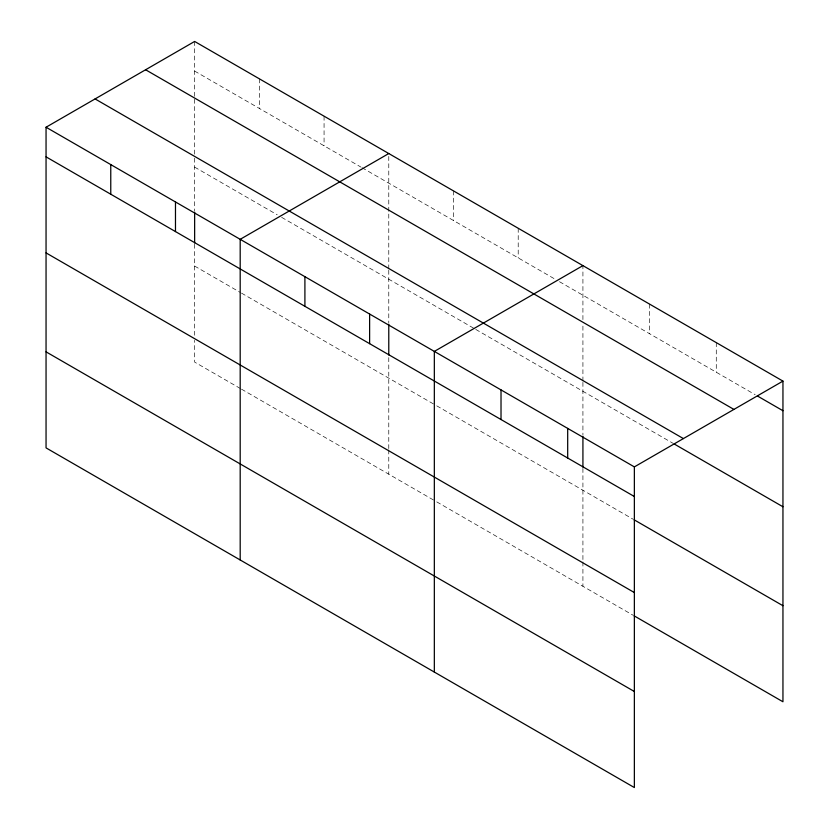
<?xml version="1.0" encoding="UTF-8"?>
<svg xmlns="http://www.w3.org/2000/svg" width="829" height="829" viewBox="0 0 829 829"><rect width="100%" height="100%" fill="white"/><g stroke="black" fill="none" stroke-linecap="round" stroke-linejoin="round"><path stroke-width="0.62" stroke-dasharray="4.14 3.11" d="M388.78 270.233L388.78 322.895M388.78 268.959L388.78 212.607M388.78 211.333L388.78 153.541M582.922 382.324L582.922 434.976M582.922 381.039L582.922 324.699M582.922 319.579L582.922 265.622M194.639 71.076L360.884 167.054M362.004 167.696L555.026 279.145M559.492 281.715L755.167 394.687M194.639 167.116L277.207 214.784M281.663 217.364L474.696 328.802M475.805 329.445L672.93 443.256M194.639 266.068L240.379 292.482M241.498 293.124L435.639 405.205M436.759 405.858L632.931 519.109M240.379 388.521L194.639 362.107L194.639 340.336M241.498 389.164L435.639 501.255M436.759 501.897L632.931 615.149M716.277 342.615L716.277 372.231M649.594 304.119L649.594 333.745M582.922 468.395L582.922 560.673M582.922 561.948L582.922 586.279M518.208 228.265L518.208 257.881M453.494 190.898L453.494 220.524M388.78 357.589L388.78 448.582M388.78 449.867L388.78 474.198M324.066 116.174L324.066 145.8M259.353 78.817L259.353 108.433M194.639 41.45L194.639 97.967M194.639 99.242L194.639 156.868M194.639 158.152L194.639 210.804M194.639 244.223L194.639 335.217"/><path stroke-width="1.24" d="M46.051 127.231L634.361 466.893L634.361 787.55L46.051 447.888L46.051 127.231L194.639 41.45L782.949 381.112L782.949 701.769L634.04 615.792M388.78 153.541L240.192 239.322L240.192 559.979M582.922 265.622L434.334 351.413L434.334 672.07M634.361 466.893L782.949 381.112M757.385 395.972L782.949 410.728M145.603 69.76L733.914 409.412M95.086 98.931L683.397 438.582M674.05 443.898L782.949 506.768M46.051 156.857L634.361 496.519M634.04 519.752L782.949 605.719M46.051 252.897L634.361 592.559M46.051 351.848L634.361 691.51M582.922 436.261L582.922 467.11M567.689 428.396L567.689 458.022M501.017 389.899L501.017 419.526M388.78 324.18L388.78 355.019M369.62 314.046L369.62 343.672M304.906 276.689L304.906 306.305M194.639 212.089L194.639 242.938M175.479 201.955L175.479 231.581M110.765 164.598L110.765 194.214"/></g></svg>
